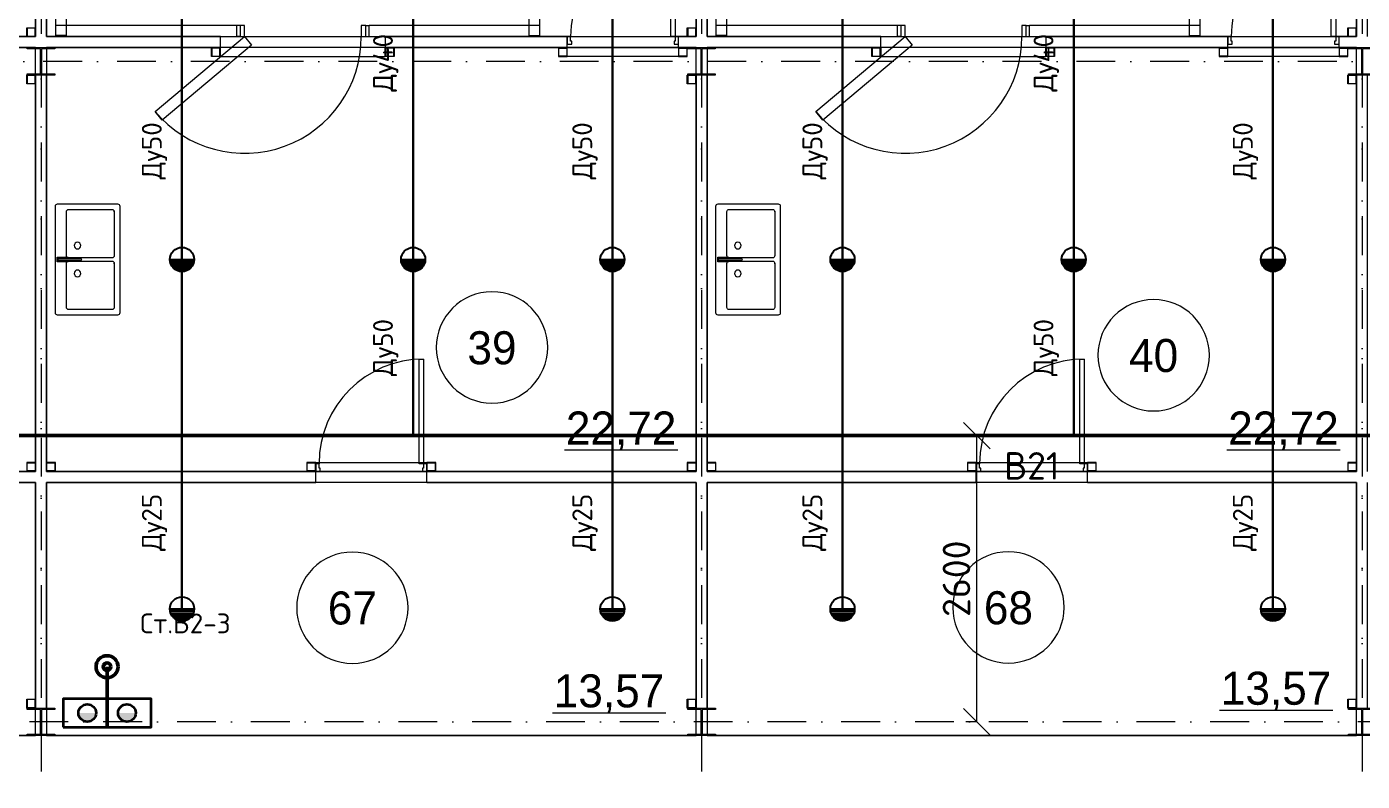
# Model space of a CAD drawing. Header units: millimetres. Extents: x 0 to 2118900, y -20000 to 84100.
# Drawn here: x 429870 to 442001, y 45459 to 52315 of the extents above; entities that cross this region are included whole.
import ezdxf
from ezdxf.enums import TextEntityAlignment as Align

# ---------------------------------------------------------------- set-up
doc = ezdxf.new("R2010")
doc.units = ezdxf.units.MM
doc.linetypes.add('Dot & Dashed', pattern=[670.277762, 352.777767, -176.388884, 0, -141.111112])
doc.linetypes.add('Крупный пунктир', pattern=[634.99999, 0, -634.99999])
for name, color, linetype, lineweight in [('АР_подоснова', 8, 'Continuous', 13), ('ПТ_В2', 3, 'Continuous', 50), ('ПТ_В21', 1, 'Continuous', 50), ('ПТ_В21_расп', 1, 'Continuous', 30), ('ПТ_оросители', 7, 'Continuous', 25), ('ПТ_ПК', 30, 'Continuous', 35), ('ПТ_размеры', 7, 'Continuous', 13), ('ПТ_текст', 7, 'Continuous', 18)]:
    doc.layers.add(name, color=color, linetype=linetype, lineweight=lineweight)
doc.styles.add('АР_текст_1', font='arial.ttf')
doc.styles.add('ПТ', font='isocpeur.ttf')
doc.dimstyles.new('ПТ100', dxfattribs={"dimscale": 100, "dimtxt": 2.5, "dimasz": 1.2, "dimexe": 1, "dimexo": 0, "dimgap": 0.6, "dimtad": 1, "dimdec": 0, "dimtxsty": 'ПТ', "dimtsz": 1.2, "dimcen": 2.5, "dimclrd": 7, "dimclre": 7, "dimclrt": 7, "dimazin": 3, "dimtfac": 1, "dimtmove": 0, "dimatfit": 3, "dimlwd": 13, "dimlwe": 13, "dimarcsym": 0})

# ---------------------------------------------------------------- blocks, each defined once
blk = doc.blocks.new('Колонна SHS ГК 270')
at = {"color": 0, "linetype": 'Continuous', "lineweight": -2}
for p, q in [((40, 40), (-40, 40)), ((-40, 40), (-40, -40)), ((-36.4, -36.4), (-36.4, 36.4)), ((-36.4, 36.4), (36.4, 36.4)), ((36.4, 36.4), (36.4, -36.4)), ((40, -40), (40, 40)), ((-40, -40), (40, -40)), ((36.4, -36.4), (-36.4, -36.4))]:
    blk.add_line(p, q, dxfattribs=at)
blk = doc.blocks.new('Труба Квадратного Сечения ГК SHS 27_5')
at = {"color": 0, "linetype": 'Continuous', "lineweight": -2}
for p, q in [((505, 40), (0, 40)), ((0, 40), (0, 0)), ((0, 0), (0, -40)), ((1010, 40), (505, 40)), ((1010, 0), (1010, 40)), ((1010, -40), (1010, 0)), ((0, -40), (505, -40)), ((505, -40), (1010, -40))]:
    blk.add_line(p, q, dxfattribs=at)
blk = doc.blocks.new('Труба Квадратного Сечения ГК SHS 27_6')
at = {"color": 0, "linetype": 'Continuous', "lineweight": -2}
for p, q in [((750, 40), (0, 40)), ((0, 40), (0, 0)), ((0, 0), (0, -40)), ((1500, 40), (750, 40)), ((1500, 0), (1500, 40)), ((1500, -40), (1500, 0)), ((0, -40), (750, -40)), ((750, -40), (1500, -40))]:
    blk.add_line(p, q, dxfattribs=at)
blk = doc.blocks.new('Зона подготовки товара_39_58', base_point=(24754, 26475))
at = {"color": 0, "linetype": 'Continuous', "lineweight": -2}
blk.add_line((26754, 24470), (27784, 24470), dxfattribs=at)
for start, end in [(0, 180), (180, 0)]:
    blk.add_arc((26096, 25401), 506, start, end, dxfattribs=at)
at = {"color": 0, "lineweight": -2, "style": 'АР_текст_1'}
for tag, p in [('ROOM_NUMBER', (26096, 25398)), ('ROOM_AREA', (27269, 24669))]:
    blk.add_attdef(tag, text='', height=300, dxfattribs=at).set_placement(p, align=Align.MIDDLE_CENTER)
blk = doc.blocks.new('Зона подготовки товара_40_59', base_point=(30802, 26611))
at = {"color": 0, "linetype": 'Continuous', "lineweight": -2}
blk.add_line((32770, 24470), (33800, 24470), dxfattribs=at)
for start, end in [(0, 180), (180, 0)]:
    blk.add_arc((32106, 25330), 506, start, end, dxfattribs=at)
at = {"color": 0, "lineweight": -2, "style": 'АР_текст_1'}
for tag, p in [('ROOM_NUMBER', (32106, 25328)), ('ROOM_AREA', (33285, 24669))]:
    blk.add_attdef(tag, text='', height=300, dxfattribs=at).set_placement(p, align=Align.MIDDLE_CENTER)
blk = doc.blocks.new('Выставочная зона_67_114', base_point=(26278, 23622))
at = {"color": 0, "linetype": 'Continuous', "lineweight": -2}
blk.add_line((26645, 22081), (27674, 22081), dxfattribs=at)
for start, end in [(0, 180), (180, 0)]:
    blk.add_arc((24828, 23036), 506, start, end, dxfattribs=at)
at = {"color": 0, "lineweight": -2, "style": 'АР_текст_1'}
for tag, p in [('ROOM_NUMBER', (24828, 23034)), ('ROOM_AREA', (27159, 22281))]:
    blk.add_attdef(tag, text='', height=300, dxfattribs=at).set_placement(p, align=Align.MIDDLE_CENTER)
blk = doc.blocks.new('Выставочная зона_68_115', base_point=(32433, 23583))
at = {"color": 0, "linetype": 'Continuous', "lineweight": -2}
blk.add_line((32703, 22106), (33733, 22106), dxfattribs=at)
for start, end in [(0, 180), (180, 0)]:
    blk.add_arc((30787, 23039), 506, start, end, dxfattribs=at)
at = {"color": 0, "lineweight": -2, "style": 'АР_текст_1'}
for tag, p in [('ROOM_NUMBER', (30787, 23036)), ('ROOM_AREA', (33218, 22305))]:
    blk.add_attdef(tag, text='', height=300, dxfattribs=at).set_placement(p, align=Align.MIDDLE_CENTER)
blk = doc.blocks.new('Однопольная Дверь 27_2')
at = {"color": 0, "linetype": 'Continuous', "lineweight": -2}
for p, q in [((435, 0), (435, 950)), ((435, 950), (475, 950)), ((475, 950), (475, 0)), ((-475, 0), (-505, 0)), ((-505, 0), (-505, -70)), ((-475, -40), (-475, 0)), ((475, 0), (435, 0)), ((505, 0), (475, 0)), ((475, 0), (475, -40)), ((505, -70), (505, 0)), ((-505, -70), (-465, -70)), ((-505, -170), (-505, -70)), ((-465, -40), (-475, -40)), ((-465, -70), (-465, -40)), ((475, -40), (465, -40)), ((465, -40), (465, -70)), ((465, -70), (505, -70)), ((505, -170), (505, -70))]:
    blk.add_line(p, q, dxfattribs=at)
blk.add_arc((475, 0), 950, 90, 180, dxfattribs=at)
blk = doc.blocks.new('Стена_82', base_point=(4125, 24225))
at = {"color": 0, "linetype": 'Continuous', "lineweight": -2}
for p, q in [((24495, 24175), (24495, 24275)), ((25505, 24175), (25505, 24275)), ((30495, 24175), (30495, 24275)), ((31505, 24175), (31505, 24275))]:
    blk.add_line(p, q, dxfattribs=at)
at = {"color": 0, "linetype": 'Continuous', "lineweight": -2, "flags": 128}
for points in [[(21950, 24275), (19505, 24275)], [(24495, 24275), (22050, 24275)], [(27950, 24275), (25505, 24275)], [(30495, 24275), (28050, 24275)], [(33950, 24275), (31505, 24275)], [(19505, 24175), (21950, 24175)], [(22050, 24175), (24495, 24175)], [(25505, 24175), (27950, 24175)], [(28050, 24175), (30495, 24175)], [(31505, 24175), (33950, 24175)]]:
    blk.add_lwpolyline(points, dxfattribs=at)
at = {"color": 0, "linetype": 'Continuous', "lineweight": -2, "zscale": 1000}
for p in [(25000, 24345), (31000, 24345)]:
    blk.add_blockref('Однопольная Дверь 27_2', p, dxfattribs=at)
blk = doc.blocks.new('Однопольная Дверь 27_3')
at = {"color": 0, "linetype": 'Continuous', "lineweight": -2}
for p, q in [((435, 0), (435, 950)), ((435, 950), (475, 950)), ((475, 950), (475, 0)), ((-475, 0), (-505, 0)), ((-505, 0), (-505, -70)), ((-505, -70), (-505, 0)), ((-505, -70), (-505, 0)), ((-475, -40), (-475, 0)), ((475, 0), (435, 0)), ((505, 0), (475, 0)), ((475, 0), (475, -40)), ((505, -70), (505, 0)), ((505, -70), (505, 0)), ((505, -70), (505, 0)), ((-505, -70), (-465, -70)), ((-505, -100), (-505, -70)), ((-465, -40), (-475, -40)), ((-465, -70), (-465, -40)), ((475, -40), (465, -40)), ((465, -40), (465, -70)), ((465, -70), (505, -70)), ((505, -100), (505, -70))]:
    blk.add_line(p, q, dxfattribs=at)
blk.add_arc((475, 0), 950, 90, 180, dxfattribs=at)
blk = doc.blocks.new('Простой Проем Двери')
at = {"color": 0, "linetype": 'Continuous', "lineweight": -2}
for p, q in [((-750, 0), (-750, -100)), ((750, 0), (750, -100))]:
    blk.add_line(p, q, dxfattribs=at)
blk = doc.blocks.new('Стена_83', base_point=(-125, 28125))
at = {"color": 0, "linetype": 'Continuous', "lineweight": -2}
for p, q in [((23629, 28125), (23629, 28225)), ((25129, 28125), (25129, 28225)), ((26780, 28155), (26780, 28225)), ((26780, 28125), (26780, 28155)), ((27790, 28155), (27790, 28225)), ((27790, 28125), (27790, 28155)), ((29629, 28125), (29629, 28225)), ((31129, 28125), (31129, 28225)), ((32780, 28155), (32780, 28225)), ((32780, 28125), (32780, 28155)), ((33790, 28155), (33790, 28225)), ((33790, 28125), (33790, 28155))]:
    blk.add_line(p, q, dxfattribs=at)
at = {"color": 0, "linetype": 'Continuous', "lineweight": -2, "flags": 128}
for points in [[(21950, 28225), (21790, 28225)], [(23629, 28225), (22050, 28225)], [(26780, 28225), (25129, 28225)], [(27950, 28225), (27790, 28225)], [(29629, 28225), (28050, 28225)], [(32780, 28225), (31129, 28225)], [(33950, 28225), (33790, 28225)], [(21790, 28125), (23629, 28125)], [(25129, 28125), (26780, 28125)], [(27790, 28125), (29629, 28125)], [(31129, 28125), (32780, 28125)], [(33790, 28125), (35629, 28125)]]:
    blk.add_lwpolyline(points, dxfattribs=at)
at = {"color": 0, "linetype": 'Continuous', "lineweight": -2, "zscale": 1000}
for p in [(27285, 28225), (33285, 28225)]:
    blk.add_blockref('Однопольная Дверь 27_3', p, dxfattribs=at)
at = {"color": 0, "linetype": 'Continuous', "lineweight": -2, "zscale": 1000, "rotation": 180}
for p in [(24379, 28125), (30379, 28125)]:
    blk.add_blockref('Простой Проем Двери', p, dxfattribs=at)
blk = doc.blocks.new('Стена_97', base_point=(28000, 22125))
at = {"color": 0, "linetype": 'Continuous', "lineweight": -2, "flags": 128}
for points in [[(28050, 27875), (27950, 27875)], [(27950, 27875), (27950, 24275)], [(28050, 24275), (28050, 27875)], [(27950, 24175), (27950, 22125)], [(28050, 22125), (28050, 24175)], [(27950, 22125), (28050, 22125)]]:
    blk.add_lwpolyline(points, dxfattribs=at)
blk = doc.blocks.new('Стена_98', base_point=(26530, 37125))
at = {"color": 0, "linetype": 'Continuous', "lineweight": -2}
for p, q in [((26430, 28235), (26430, 28225)), ((26430, 28225), (26530, 28225)), ((26530, 28225), (26530, 28235))]:
    blk.add_line(p, q, dxfattribs=at)
at = {"color": 0, "linetype": 'Continuous', "lineweight": -2, "flags": 128}
for points in [[(26530, 37125), (26430, 37125)], [(26530, 28235), (26530, 37125)], [(26430, 37025), (26430, 28235)], [(26430, 28235), (26530, 28235)]]:
    blk.add_lwpolyline(points, dxfattribs=at)
blk = doc.blocks.new('Стена_99', base_point=(22130, 28225))
at = {"color": 0, "linetype": 'Continuous', "lineweight": -2}
for p, q in [((22130, 28235), (22130, 28225)), ((22130, 28225), (22230, 28225)), ((22230, 28225), (22230, 28235))]:
    blk.add_line(p, q, dxfattribs=at)
at = {"color": 0, "linetype": 'Continuous', "lineweight": -2, "flags": 128}
for points in [[(22130, 37125), (22230, 37125)], [(22130, 37125), (22130, 28235)], [(22230, 28235), (22230, 37025)], [(22230, 28235), (22130, 28235)]]:
    blk.add_lwpolyline(points, dxfattribs=at)
blk = doc.blocks.new('Стена_1000', base_point=(34000, 22125))
at = {"color": 0, "linetype": 'Continuous', "lineweight": -2, "flags": 128}
for points in [[(34050, 27875), (33950, 27875)], [(33950, 27875), (33950, 24275)], [(34050, 24275), (34050, 27875)], [(33950, 24175), (33950, 22125)], [(34050, 22125), (34050, 24175)], [(33950, 22125), (34050, 22125)]]:
    blk.add_lwpolyline(points, dxfattribs=at)
blk = doc.blocks.new('Стена_101', base_point=(32530, 37125))
at = {"color": 0, "linetype": 'Continuous', "lineweight": -2}
for p, q in [((32430, 28235), (32430, 28225)), ((32430, 28225), (32530, 28225)), ((32530, 28225), (32530, 28235))]:
    blk.add_line(p, q, dxfattribs=at)
at = {"color": 0, "linetype": 'Continuous', "lineweight": -2, "flags": 128}
for points in [[(32530, 37125), (32430, 37125)], [(32530, 28235), (32530, 37125)], [(32430, 37025), (32430, 28235)], [(32430, 28235), (32530, 28235)]]:
    blk.add_lwpolyline(points, dxfattribs=at)
blk = doc.blocks.new('Стена_102', base_point=(28130, 28225))
at = {"color": 0, "linetype": 'Continuous', "lineweight": -2}
for p, q in [((28130, 28235), (28130, 28225)), ((28130, 28225), (28230, 28225)), ((28230, 28225), (28230, 28235))]:
    blk.add_line(p, q, dxfattribs=at)
at = {"color": 0, "linetype": 'Continuous', "lineweight": -2, "flags": 128}
for points in [[(28130, 37125), (28230, 37125)], [(28130, 37125), (28130, 28235)], [(28230, 28235), (28230, 37025)], [(28230, 28235), (28130, 28235)]]:
    blk.add_lwpolyline(points, dxfattribs=at)
blk = doc.blocks.new('Стена_138', base_point=(22000, 22125))
at = {"color": 0, "linetype": 'Continuous', "lineweight": -2, "flags": 128}
for points in [[(22050, 27875), (21950, 27875)], [(21950, 27875), (21950, 24275)], [(22050, 24275), (22050, 27875)], [(21950, 24175), (21950, 22125)], [(22050, 22125), (22050, 24175)], [(21950, 22125), (22050, 22125)]]:
    blk.add_lwpolyline(points, dxfattribs=at)
blk = doc.blocks.new('Однопольная Дверь 27_4')
at = {"color": 0, "linetype": 'Continuous', "lineweight": -2}
for p, q in [((466, 77), (1278, 758)), ((1278, 758), (1342, 681)), ((1342, 681), (530, 0)), ((-570, 0), (-600, 0)), ((-600, 0), (-600, -100)), ((-600, 0), (-600, -100)), ((-600, 0), (-600, -100)), ((-530, 0), (-570, 0)), ((-570, 0), (-570, -100)), ((-530, -100), (-530, 0)), ((530, 0), (466, 77)), ((570, 0), (530, 0)), ((530, 0), (530, -100)), ((570, 0), (600, 0)), ((570, -100), (570, 0)), ((600, 0), (600, -100)), ((600, 0), (600, -100)), ((600, 0), (600, -100)), ((-570, -100), (-600, -100)), ((-570, -100), (-530, -100)), ((530, -100), (570, -100)), ((570, -100), (600, -100))]:
    blk.add_line(p, q, dxfattribs=at)
blk.add_arc((530, 0), 1060, 40, 180, dxfattribs=at)
blk = doc.blocks.new('Стена_263', base_point=(26530, 28225))
at = {"color": 0, "linetype": 'Continuous', "lineweight": -2}
for p, q in [((23779, 28225), (23779, 28325)), ((24979, 28225), (24979, 28325))]:
    blk.add_line(p, q, dxfattribs=at)
at = {"color": 0, "linetype": 'Continuous', "lineweight": -2, "flags": 128}
for points in [[(23779, 28325), (22130, 28325)], [(22130, 28325), (22130, 28225)], [(26530, 28325), (24979, 28325)], [(26530, 28225), (26530, 28325)], [(22130, 28225), (23779, 28225)], [(24979, 28225), (26530, 28225)]]:
    blk.add_lwpolyline(points, dxfattribs=at)
at = {"color": 0, "linetype": 'Continuous', "lineweight": -2, "zscale": 1000, "rotation": 179.9999990962202}
blk.add_blockref('Однопольная Дверь 27_4', (24379, 28225), dxfattribs=at)
blk = doc.blocks.new('Стена_264', base_point=(32530, 28225))
at = {"color": 0, "linetype": 'Continuous', "lineweight": -2}
for p, q in [((29779, 28225), (29779, 28325)), ((30979, 28225), (30979, 28325))]:
    blk.add_line(p, q, dxfattribs=at)
at = {"color": 0, "linetype": 'Continuous', "lineweight": -2, "flags": 128}
for points in [[(29779, 28325), (28130, 28325)], [(28130, 28325), (28130, 28225)], [(32530, 28325), (30979, 28325)], [(32530, 28225), (32530, 28325)], [(28130, 28225), (29779, 28225)], [(30979, 28225), (32530, 28225)]]:
    blk.add_lwpolyline(points, dxfattribs=at)
at = {"color": 0, "linetype": 'Continuous', "lineweight": -2, "zscale": 1000, "rotation": 179.9999990962202}
blk.add_blockref('Однопольная Дверь 27_4', (30379, 28225), dxfattribs=at)
blk = doc.blocks.new('Стена_377', base_point=(34000, 28125))
at = {"color": 0, "linetype": 'Continuous', "lineweight": -2, "flags": 128}
for points in [[(34050, 33875), (33950, 33875)], [(33950, 33875), (33950, 28225)], [(34050, 28225), (34050, 33875)]]:
    blk.add_lwpolyline(points, dxfattribs=at)
blk = doc.blocks.new('Стена_380', base_point=(22000, 28125))
at = {"color": 0, "linetype": 'Continuous', "lineweight": -2, "flags": 128}
for points in [[(22050, 33875), (21950, 33875)], [(21950, 33875), (21950, 28225)], [(22050, 28225), (22050, 33875)]]:
    blk.add_lwpolyline(points, dxfattribs=at)
blk = doc.blocks.new('Стена_383', base_point=(28000, 28125))
at = {"color": 0, "linetype": 'Continuous', "lineweight": -2, "flags": 128}
for points in [[(28050, 33875), (27950, 33875)], [(27950, 33875), (27950, 28225)], [(28050, 28225), (28050, 33875)]]:
    blk.add_lwpolyline(points, dxfattribs=at)
blk = doc.blocks.new('Колонна Универсальная 27')
at = {"color": 0, "linetype": 'Continuous', "lineweight": -2}
for p, q in [((125, 125), (-125, 125)), ((-125, 125), (-125, 113)), ((125, 113), (125, 125)), ((-125, 113), (-4, 113)), ((-4, 113), (-4, -113)), ((4, -113), (4, 113)), ((4, 113), (125, 113)), ((-4, -113), (-125, -113)), ((-125, -113), (-125, -125)), ((125, -113), (4, -113)), ((125, -125), (125, -113)), ((-125, -125), (125, -125))]:
    blk.add_line(p, q, dxfattribs=at)
blk = doc.blocks.new('Двутавp К 26020-83 27_2')
at = {"color": 0, "linetype": 'Крупный пунктир', "lineweight": -2}
blk.add_line((0, 0), (17750, 0), dxfattribs=at)
blk = doc.blocks.new('Мойка Обычная 27')
at = {"color": 0, "linetype": 'Continuous', "lineweight": -2}
for p, q in [((50, 465), (50, 70)), ((470, 485), (70, 485)), ((490, 70), (490, 465)), ((520, 465), (520, 70)), ((940, 485), (540, 485)), ((960, 70), (960, 465)), ((70, 50), (470, 50)), ((540, 50), (940, 50))]:
    blk.add_line(p, q, dxfattribs=at)
at = {"color": 0, "linetype": 'Continuous', "lineweight": -2, "flags": 128}
for points in [[(20, 0), (990, 0, 0.414214), (1010, 20), (1010, 565, 0.414214), (990, 585), (20, 585, 0.414214), (0, 565), (0, 20, 0.414214)], [(485, 504), (496, 504), (496, 555, -1), (514, 555), (514, 504), (525, 504), (525, 569), (485, 569)], [(496, 357, 1), (514, 357), (514, 555, 1), (496, 555)]]:
    blk.add_lwpolyline(points, format="xyb", close=True, dxfattribs=at)
for points in [[(485, 468), (496, 468), (496, 503), (485, 503)], [(525, 468), (525, 503), (514, 503), (514, 468)]]:
    blk.add_lwpolyline(points, close=True, dxfattribs=at)
at = {"color": 0, "linetype": 'Continuous', "lineweight": -2}
for centre in [(379, 385), (631, 385)]:
    blk.add_circle(centre, 30, dxfattribs=at)
for centre, start, end in [((70, 465), 90, 180), ((470, 465), 0, 90), ((540, 465), 90, 180), ((940, 465), 0, 90), ((70, 70), 180, 270), ((470, 70), 270, 0), ((540, 70), 180, 270), ((940, 70), 270, 0)]:
    blk.add_arc(centre, 20, start, end, dxfattribs=at)
for p in [(70, 50), (540, 50)]:
    blk.add_point(p, dxfattribs=at)
blk = doc.blocks.new('Стандартный Маркер Сетки_40')
at = {"color": 0, "linetype": 'Dot & Dashed', "lineweight": -2}
blk.add_line((0, 0), (55187, 0), dxfattribs=at)
at = {"color": 0, "lineweight": -2, "style": 'АР_текст_1'}
blk.add_attdef('AC_MarkerText_1', text='', height=300, rotation=90, dxfattribs=at).set_placement((55368, -69), align=Align.TOP_CENTER)
blk = doc.blocks.new('AR_F1')
at = {"layer": 'АР_подоснова', "linetype": 'Dot & Dashed'}
for p, q in [((98125, 28000), (-4800, 28000)), ((98000, 22000), (-4800, 22000))]:
    blk.add_line(p, q, dxfattribs=at)
at = {"layer": 'АР_подоснова', "linetype": 'Continuous', "flags": 128}
for points in [[(16130, 28225), (20530, 28225), (21950, 28225), (21950, 40125), (16050, 40125), (16050, 28225)], [(22050, 28225), (22130, 28225), (26530, 28225), (27950, 28225), (27950, 40125), (22050, 40125)], [(28050, 28225), (28130, 28225), (32530, 28225), (33950, 28225), (33950, 40125), (28050, 40125)], [(16050, 24275), (21950, 24275), (21950, 28125), (16050, 28125)], [(22050, 28125), (22050, 24275), (27950, 24275), (27950, 28125)], [(33950, 28125), (28050, 28125), (28050, 24275), (33950, 24275)], [(21950, 21875), (21950, 24175), (16050, 24175), (16050, 21875)], [(27950, 21875), (27950, 24175), (22050, 24175), (22050, 21875)], [(28050, 24175), (28050, 21875), (33950, 21875), (33950, 24175)], [(46125, 18125), (46125, 21875), (4225, 21875), (4225, 18125)]]:
    blk.add_lwpolyline(points, close=True, dxfattribs=at)
at = {"layer": 'АР_подоснова', "linetype": 'Continuous', "zscale": 1000}
for name, p, rotation in [('Стандартный Маркер Сетки_40', (22000, 40000), 270), ('Стандартный Маркер Сетки_40', (28000, 40000), 270), ('Стандартный Маркер Сетки_40', (34000, 40000), 270), ('Двутавp К 26020-83 27_2', (22000, 22125), 90), ('Двутавp К 26020-83 27_2', (28000, 22125), 90), ('Двутавp К 26020-83 27_2', (34000, 22125), 90), ('Труба Квадратного Сечения ГК SHS 27_6', (25127, 28085), 180), ('Труба Квадратного Сечения ГК SHS 27_6', (31127, 28085), 180)]:
    blk.add_blockref(name, p, dxfattribs=dict(at, rotation=rotation))
at = {"layer": 'АР_подоснова'}
for name, p in [('Стена_99', (22130, 28225)), ('Стена_98', (26530, 37125)), ('Стена_102', (28130, 28225)), ('Стена_101', (32530, 37125)), ('Стена_380', (22000, 28125)), ('Стена_383', (28000, 28125)), ('Стена_377', (34000, 28125)), ('Стена_83', (-125, 28125)), ('Стена_263', (26530, 28225)), ('Стена_264', (32530, 28225)), ('Стена_138', (22000, 22125)), ('Стена_97', (28000, 22125)), ('Стена_1000', (34000, 22125)), ('Стена_82', (4125, 24225))]:
    blk.add_blockref(name, p, dxfattribs=at)
at = {"layer": 'АР_подоснова', "linetype": 'Continuous', "xscale": -1, "zscale": 1000}
for name, p in [('Колонна SHS ГК 270', (21910, 28265)), ('Колонна SHS ГК 270', (27910, 28265)), ('Колонна SHS ГК 270', (33910, 28265)), ('Колонна Универсальная 27', (22000, 28000)), ('Труба Квадратного Сечения ГК SHS 27_5', (27790, 28085)), ('Колонна Универсальная 27', (27999, 28000)), ('Труба Квадратного Сечения ГК SHS 27_5', (33790, 28085)), ('Колонна Универсальная 27', (34000, 28000)), ('Колонна SHS ГК 270', (21910, 27835)), ('Колонна SHS ГК 270', (27910, 27835)), ('Колонна SHS ГК 270', (33910, 27835)), ('Труба Квадратного Сечения ГК SHS 27_5', (25505, 24315)), ('Труба Квадратного Сечения ГК SHS 27_5', (31505, 24315)), ('Колонна SHS ГК 270', (21910, 22165)), ('Колонна SHS ГК 270', (27910, 22165)), ('Колонна SHS ГК 270', (33910, 22165)), ('Колонна Универсальная 27', (22000, 22000)), ('Колонна Универсальная 27', (28000, 22000)), ('Колонна Универсальная 27', (34000, 22000))]:
    blk.add_blockref(name, p, dxfattribs=at)
for name, p, rotation in [('Колонна SHS ГК 270', (23587, 28085), 180), ('Колонна SHS ГК 270', (25167, 28085), 180), ('Колонна SHS ГК 270', (29587, 28085), 180), ('Колонна SHS ГК 270', (31167, 28085), 180), ('Мойка Обычная 27', (22715, 26705), 90), ('Мойка Обычная 27', (28715, 26705), 90)]:
    blk.add_blockref(name, p, dxfattribs=dict(at, rotation=rotation))
at = {"layer": 'АР_подоснова', "linetype": 'Continuous', "zscale": 1000}
for p in [(26740, 28085), (27830, 28085), (32740, 28085), (33830, 28085), (21910, 24315), (22090, 24315), (24455, 24315), (25545, 24315), (27910, 24315), (28090, 24315), (30455, 24315), (31545, 24315), (33910, 24315)]:
    blk.add_blockref('Колонна SHS ГК 270', p, dxfattribs=at)
at = {"layer": 'АР_подоснова', "linetype": 'Continuous'}
ref = blk.add_blockref('Зона подготовки товара_39_58', (24754, 26475), dxfattribs=at)
ref.add_attrib('ROOM_NUMBER', '39', dxfattribs={"layer": '0', "color": 0, "lineweight": 9, "height": 300}).set_placement((26096, 25398), align=Align.MIDDLE_CENTER)
ref.add_attrib('ROOM_AREA', '22,72', dxfattribs={"layer": '0', "color": 0, "lineweight": 9, "height": 300}).set_placement((27269, 24669), align=Align.MIDDLE_CENTER)
ref = blk.add_blockref('Зона подготовки товара_40_59', (30802, 26611), dxfattribs=at)
ref.add_attrib('ROOM_NUMBER', '40', dxfattribs={"layer": '0', "color": 0, "lineweight": 9, "height": 300}).set_placement((32106, 25328), align=Align.MIDDLE_CENTER)
ref.add_attrib('ROOM_AREA', '22,72', dxfattribs={"layer": '0', "color": 0, "lineweight": 9, "height": 300}).set_placement((33285, 24669), align=Align.MIDDLE_CENTER)
ref = blk.add_blockref('Выставочная зона_67_114', (26278, 23622), dxfattribs=at)
ref.add_attrib('ROOM_NUMBER', '67', dxfattribs={"layer": '0', "color": 0, "lineweight": 9, "height": 300}).set_placement((24828, 23034), align=Align.MIDDLE_CENTER)
ref.add_attrib('ROOM_AREA', '13,57', dxfattribs={"layer": '0', "color": 0, "lineweight": 9, "height": 300}).set_placement((27159, 22281), align=Align.MIDDLE_CENTER)
ref = blk.add_blockref('Выставочная зона_68_115', (32433, 23583), dxfattribs=at)
ref.add_attrib('ROOM_NUMBER', '68', dxfattribs={"layer": '0', "color": 0, "lineweight": 9, "height": 300}).set_placement((30787, 23036), align=Align.MIDDLE_CENTER)
ref.add_attrib('ROOM_AREA', '13,57', dxfattribs={"layer": '0', "color": 0, "lineweight": 9, "height": 300}).set_placement((33218, 22305), align=Align.MIDDLE_CENTER)
blk = doc.blocks.new('SPR_DN')
for p, q in [((-1.1, 0), (1.1, 0)), ((-1.08, -0.18), (1.08, -0.18)), ((-1.04, -0.37), (1.04, -0.37)), ((-0.95, -0.55), (0.95, -0.55)), ((-0.82, -0.73), (0.82, -0.73)), ((-0.61, -0.92), (0.61, -0.92))]:
    blk.add_line(p, q)
blk.add_circle((0, 0), 1.1)
blk = doc.blocks.new('RISER')
for radius in [1, 0.35]:
    blk.add_circle((0, 0), radius)
blk = doc.blocks.new('PK2')
h = blk.add_hatch(color=7)
h.dxf.hatch_style = 1
h.paths.add_polyline_path([(-2.6, 1.3, 1), (-1, 1.3)])
h = blk.add_hatch(color=7)
h.dxf.hatch_style = 1
h.paths.add_polyline_path([(1, 1.3, 1), (2.6, 1.3)])
blk.add_lwpolyline([(-4, 0), (4, 0), (4, 2.6), (-4, 2.6)], close=True)
for centre in [(-1.8, 1.3), (1.8, 1.3)]:
    blk.add_circle(centre, 0.8)

msp = doc.modelspace()

# ---------------------------------------------------------------- linework, layer by layer
at = {"layer": 'ПТ_В2'}
msp.add_line((430600, 46500), (430600, 45950), dxfattribs=at)
at = {"layer": 'ПТ_В21'}
for p, q in [((429190, 48600), (431280, 48600)), ((431280, 48600), (433380, 48600)), ((433380, 48600), (435190, 48600)), ((435190, 48600), (437280, 48600)), ((437280, 48600), (439380, 48600)), ((439380, 48600), (441190, 48600)), ((441190, 48600), (443280, 48600))]:
    msp.add_line(p, q, dxfattribs=at)
at = {"layer": 'ПТ_В21_расп'}
for p, q in [((431280, 50200), (431280, 53775)), ((433380, 50200), (433380, 53775)), ((435190, 50200), (435190, 53775)), ((437280, 50200), (437280, 53775)), ((439380, 50200), (439380, 53775)), ((441190, 50200), (441190, 53775)), ((431280, 48600), (431280, 50200)), ((433380, 48600), (433380, 50200)), ((435190, 48600), (435190, 50200)), ((437280, 48600), (437280, 50200)), ((439380, 48600), (439380, 50200)), ((441190, 48600), (441190, 50200)), ((431280, 48600), (431280, 47025)), ((435190, 48600), (435190, 47025)), ((437280, 48600), (437280, 47025)), ((441190, 48600), (441190, 47025))]:
    msp.add_line(p, q, dxfattribs=at)

# ---------------------------------------------------------------- block references
at = {"layer": 'АР_подоснова'}
msp.add_blockref('AR_F1', (408000, 24000), dxfattribs=at)
at = {"layer": 'ПТ_В2', "xscale": 100, "yscale": 100}
msp.add_blockref('RISER', (430600, 46500), dxfattribs=at)
at = {"layer": 'ПТ_оросители', "xscale": 100, "yscale": 100}
for p in [(431280, 50200), (433380, 50200), (435190, 50200), (437280, 50200), (439380, 50200), (441190, 50200), (431280, 47025), (435190, 47025), (437280, 47025), (441190, 47025)]:
    msp.add_blockref('SPR_DN', p, dxfattribs=at)
at = {"layer": 'ПТ_ПК', "xscale": 100, "yscale": 100}
msp.add_blockref('PK2', (430600, 45950), dxfattribs=at)

# ---------------------------------------------------------------- texts
at = {"layer": 'ПТ_текст', "style": 'ПТ'}
for s, p in [('Ду40', (433250, 51987.5)), ('Ду40', (439250, 51987.5)), ('Ду50', (431150, 51187.5)), ('Ду50', (435060, 51187.5)), ('Ду50', (437150, 51187.5)), ('Ду50', (441060, 51187.5)), ('Ду50', (433250, 49400)), ('Ду50', (439250, 49400)), ('Ду25', (431150, 47812.5)), ('Ду25', (435060, 47812.5)), ('Ду25', (437150, 47812.5)), ('Ду25', (441060, 47812.5))]:
    msp.add_text(s, height=180, rotation=90, dxfattribs=at).set_placement(p, align=Align.BOTTOM_CENTER)
msp.add_text('В21', height=250, dxfattribs=at).set_placement((439000, 48450), align=Align.TOP_CENTER)
msp.add_text('Ст.В2-3', height=180, dxfattribs=at).set_placement((430900, 46750), align=Align.BOTTOM_LEFT)

# ---------------------------------------------------------------- dimensions: what is measured, and where the dimension line sits
at = {"layer": 'ПТ_размеры'}
msp.add_linear_dim(base=(438500, 46000), p1=(438500, 46000), p2=(438500, 48600), angle=90, dimstyle='ПТ100', dxfattribs=at).render()

doc.saveas('drawing.dxf')
